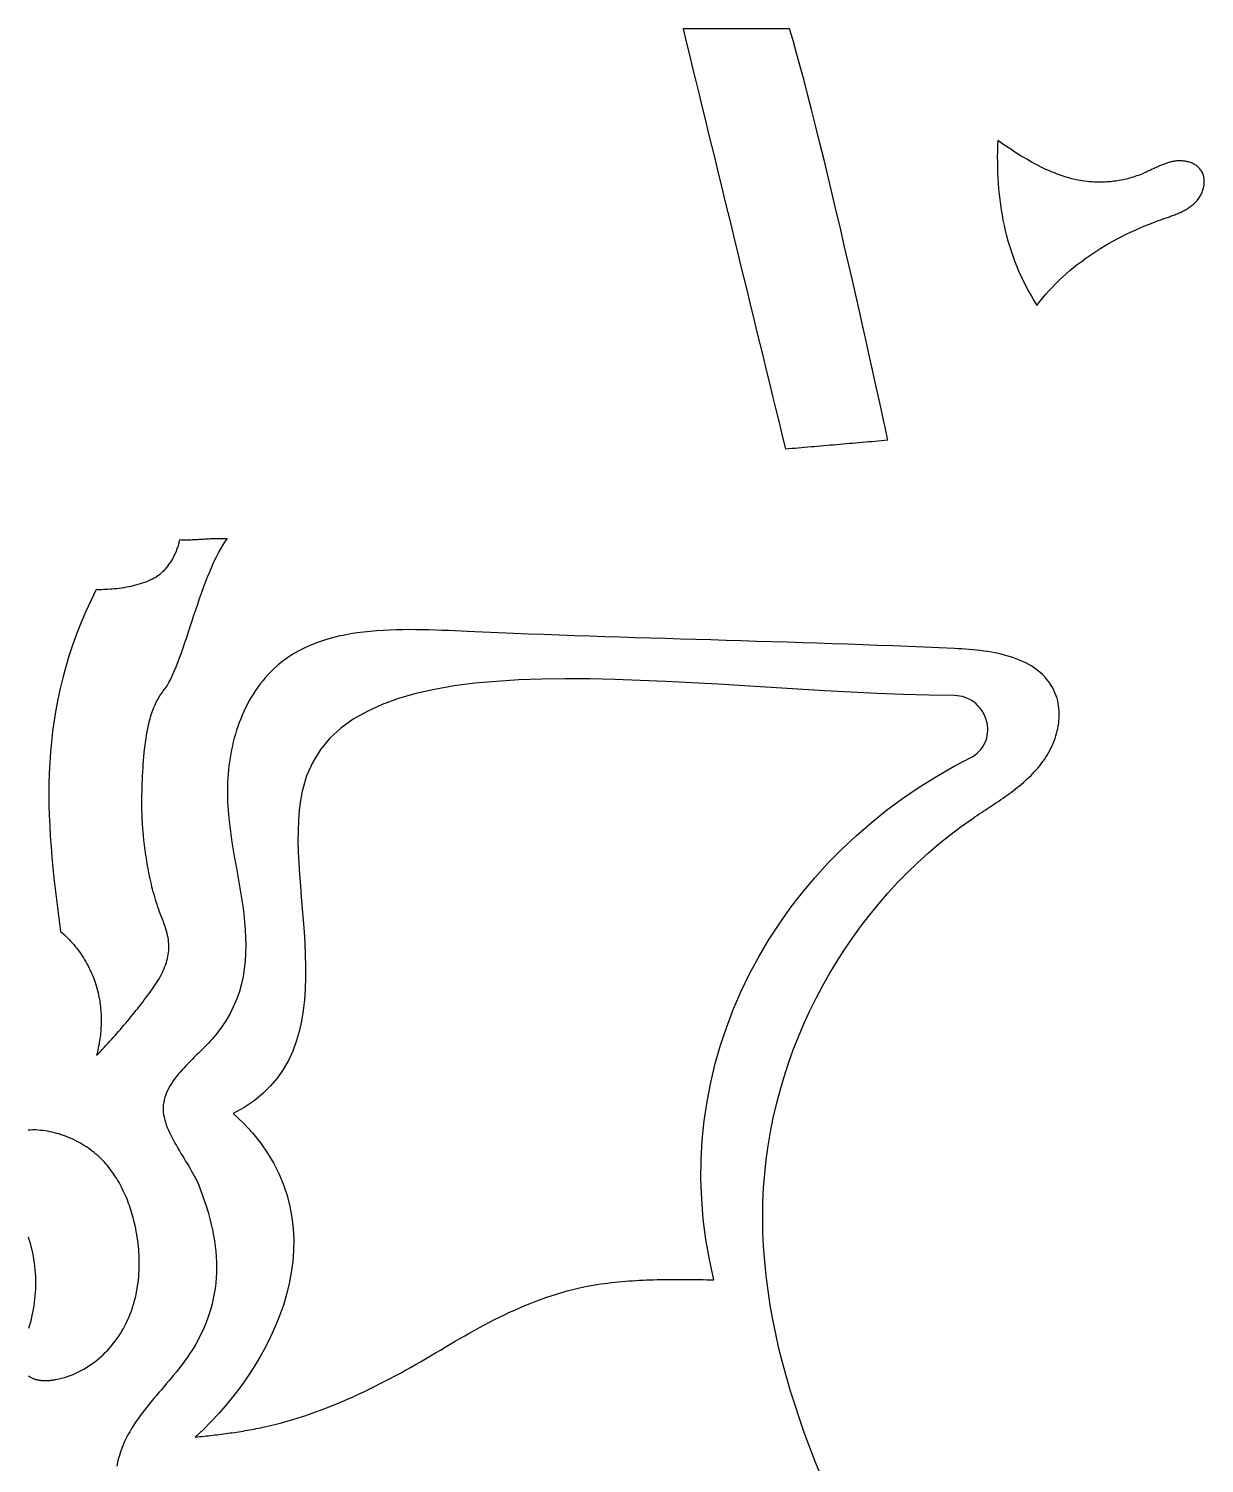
# Model space of a CAD drawing. Header units: metres. Extents: x 24 to 150, y -147 to -65.
# Drawn here: x 113.13 to 149.71, y -110.59 to -65.97 of the extents above; entities that cross this region are included whole.
import ezdxf

# ---------------------------------------------------------------- set-up
doc = ezdxf.new("R2010")
doc.units = ezdxf.units.M

msp = doc.modelspace()

# ---------------------------------------------------------------- linework, layer by layer
for points in [[(136.805162, -65.966086), (136.70153, -65.966086), (136.597898, -65.966086), (136.494266, -65.966086), (136.390634, -65.966086), (136.287002, -65.966086), (136.18337, -65.966086), (136.079738, -65.966086), (135.976106, -65.966086), (135.872474, -65.966086), (135.768842, -65.966086), (135.66521, -65.966086), (135.561578, -65.966086), (135.457946, -65.966086), (135.354314, -65.966086), (135.250682, -65.966086), (135.14705, -65.966086), (135.043418, -65.966086), (134.939786, -65.966086), (134.836154, -65.966086), (134.732522, -65.966086), (134.62889, -65.966086), (134.525258, -65.966086), (134.421626, -65.966086), (134.317994, -65.966086), (134.214362, -65.966086), (134.11073, -65.966086), (134.007098, -65.966086), (133.903466, -65.966086), (133.799834, -65.966086), (133.696202, -65.966086), (133.59257, -65.966086), (133.488938, -65.966086), (133.588506, -66.374518), (133.688074, -66.78295), (133.787642, -67.191382), (133.88721, -67.599814), (133.986778, -68.008246), (134.086346, -68.416678), (134.185914, -68.82511), (134.285482, -69.233542), (134.38505, -69.641974), (134.484618, -70.050406), (134.584186, -70.458838), (134.683754, -70.86727), (134.783322, -71.275702), (134.88289, -71.684134), (134.982458, -72.092566), (135.082026, -72.500998), (135.181594, -72.90943), (135.281162, -73.317862), (135.38073, -73.726294), (135.480298, -74.134726), (135.579866, -74.543158), (135.679434, -74.95159), (135.779002, -75.360022), (135.87857, -75.768454), (135.978138, -76.176886), (136.077706, -76.585318), (136.177274, -76.99375), (136.276842, -77.402182), (136.37641, -77.810614), (136.475978, -78.219046), (136.575546, -78.627478), (136.675114, -79.03591), (136.774682, -79.027274), (136.87425, -79.018638), (136.973818, -79.010002), (137.073386, -79.001366), (137.172954, -78.99273), (137.272522, -78.984094), (137.37209, -78.975458), (137.471658, -78.966822), (137.571226, -78.958186), (137.670794, -78.94955), (137.770362, -78.940914), (137.86993, -78.932278), (137.969498, -78.923642), (138.069066, -78.915006), (138.168634, -78.90637), (138.268202, -78.897734), (138.36777, -78.889098), (138.467338, -78.880462), (138.566906, -78.871826), (138.666474, -78.86319), (138.766042, -78.854554), (138.86561, -78.845918), (138.965178, -78.837282), (139.064746, -78.828646), (139.164314, -78.82001), (139.263882, -78.811374), (139.36345, -78.802738), (139.463018, -78.794102), (139.562586, -78.785466), (139.662154, -78.77683), (139.761722, -78.768194), (139.86129, -78.759558), (139.855702, -78.733396), (139.839192, -78.656434), (139.812268, -78.53172), (139.775438, -78.36154), (139.72921, -78.148688), (139.674092, -77.895704), (139.610592, -77.605382), (139.539218, -77.280516), (139.460478, -76.923646), (139.375134, -76.537312), (139.28344, -76.124308), (139.185904, -75.687174), (139.083034, -75.22845), (138.975338, -74.75093), (138.863578, -74.257408), (138.748008, -73.750424), (138.629136, -73.232518), (138.50747, -72.706484), (138.383772, -72.175116), (138.258296, -71.6407), (138.13155, -71.106284), (138.004296, -70.574154), (137.876788, -70.047104), (137.749534, -69.527928), (137.623296, -69.019166), (137.498328, -68.523612), (137.375392, -68.043806), (137.254742, -67.582288), (137.136886, -67.141852), (137.022586, -66.725038), (136.912096, -66.33464), (136.806178, -65.973198)], [(149.606762, -70.377812), (149.588982, -70.35292), (149.570186, -70.329044), (149.550374, -70.306438), (149.529546, -70.284848), (149.507702, -70.264528), (149.484842, -70.245224), (149.46122, -70.226936), (149.436582, -70.209918), (149.411182, -70.193916), (149.385274, -70.17893), (149.358604, -70.16496), (149.331172, -70.152006), (149.303232, -70.140322), (149.274784, -70.129654), (149.245828, -70.120002), (149.216364, -70.111366), (149.186392, -70.103492), (149.156166, -70.096634), (149.125686, -70.090792), (149.094952, -70.085966), (149.063964, -70.082156), (149.032722, -70.079108), (149.00148, -70.077076), (148.969984, -70.075806), (148.938488, -70.075552), (148.906992, -70.076314), (148.87575, -70.077838), (148.844508, -70.080124), (148.81352, -70.083426), (148.782532, -70.08749), (148.751798, -70.092316), (148.721572, -70.098158), (148.6916, -70.104508), (148.661628, -70.11162), (148.63191, -70.11924), (148.602446, -70.127368), (148.572982, -70.136004), (148.543772, -70.145148), (148.514816, -70.1548), (148.48586, -70.16496), (148.457158, -70.175374), (148.428456, -70.186296), (148.400008, -70.197472), (148.37156, -70.209156), (148.343112, -70.221094), (148.314918, -70.233286), (148.286724, -70.245732), (148.25853, -70.258432), (148.230336, -70.271132), (148.202396, -70.284086), (148.174456, -70.29704), (148.146516, -70.310248), (148.118576, -70.323456), (148.090636, -70.336664), (148.062696, -70.349872), (148.034756, -70.36308), (148.006816, -70.376288), (147.978876, -70.389496), (147.950936, -70.402704), (147.922996, -70.415658), (147.894802, -70.428612), (147.866608, -70.441312), (147.838414, -70.453758), (147.81022, -70.46595), (147.758658, -70.48754), (147.706842, -70.508114), (147.654518, -70.527926), (147.60194, -70.546722), (147.549108, -70.564756), (147.496022, -70.582028), (147.442682, -70.598284), (147.389088, -70.613778), (147.33524, -70.628256), (147.281138, -70.641972), (147.226782, -70.654926), (147.172172, -70.666864), (147.117308, -70.67804), (147.062444, -70.6882), (147.007326, -70.697598), (146.952208, -70.70598), (146.896836, -70.7136), (146.841464, -70.720204), (146.785838, -70.726046), (146.730212, -70.730872), (146.674586, -70.734936), (146.618706, -70.737984), (146.562826, -70.74027), (146.506946, -70.74154), (146.451066, -70.741794), (146.395186, -70.741286), (146.339306, -70.739762), (146.283426, -70.737476), (146.227546, -70.734174), (146.17192, -70.73011), (146.116294, -70.72503), (146.060668, -70.718934), (145.96491, -70.706488), (145.869914, -70.691502), (145.77568, -70.673976), (145.681954, -70.654164), (145.58899, -70.632066), (145.496788, -70.607682), (145.405094, -70.581012), (145.314162, -70.55231), (145.223738, -70.521576), (145.133822, -70.489064), (145.044414, -70.454774), (144.955768, -70.418706), (144.86763, -70.38086), (144.78, -70.34149), (144.692878, -70.300596), (144.606264, -70.258178), (144.520158, -70.21449), (144.43456, -70.169532), (144.34947, -70.123304), (144.264888, -70.075806), (144.18056, -70.027292), (144.09674, -69.977762), (144.013428, -69.92747), (143.93037, -69.876162), (143.84782, -69.824092), (143.765524, -69.771514), (143.683736, -69.718174), (143.602202, -69.664326), (143.520922, -69.60997), (143.44015, -69.55536), (143.359632, -69.500496), (143.279368, -69.445378), (143.273272, -69.61505), (143.269208, -69.784214), (143.26743, -69.952616), (143.267938, -70.12051), (143.270732, -70.287642), (143.275812, -70.454266), (143.283432, -70.620128), (143.293592, -70.785482), (143.306546, -70.950074), (143.32204, -71.114158), (143.340328, -71.277734), (143.36141, -71.440548), (143.38554, -71.602854), (143.412718, -71.764398), (143.442944, -71.925434), (143.476218, -72.085962), (143.512794, -72.245728), (143.552672, -72.404986), (143.595852, -72.563482), (143.642588, -72.72147), (143.69288, -72.87895), (143.746728, -73.035668), (143.804132, -73.191878), (143.865346, -73.34758), (143.93037, -73.502774), (143.999458, -73.657206), (144.072356, -73.81113), (144.149318, -73.964546), (144.230344, -74.117454), (144.315688, -74.2696), (144.40535, -74.421238), (144.49933, -74.572368), (144.590516, -74.45375), (144.684242, -74.337672), (144.780762, -74.22388), (144.879822, -74.112374), (144.981168, -74.003408), (145.085054, -73.896728), (145.191226, -73.792334), (145.29943, -73.690226), (145.40992, -73.590404), (145.522442, -73.492868), (145.636996, -73.397618), (145.753582, -73.304654), (145.871946, -73.213976), (145.992342, -73.12533), (146.114262, -73.03897), (146.23796, -72.954896), (146.363182, -72.872854), (146.489928, -72.793098), (146.618198, -72.715374), (146.747992, -72.639936), (146.879056, -72.56653), (147.01139, -72.49541), (147.14474, -72.426322), (147.27936, -72.359266), (147.414996, -72.294242), (147.551648, -72.231504), (147.689062, -72.170798), (147.827238, -72.112124), (147.966176, -72.055482), (148.105876, -72.000872), (148.246084, -71.94804), (148.387054, -71.89724), (148.420582, -71.885556), (148.45411, -71.873872), (148.487638, -71.862188), (148.521166, -71.850504), (148.554948, -71.83882), (148.58873, -71.826882), (148.622512, -71.814944), (148.65604, -71.802752), (148.689568, -71.79056), (148.723096, -71.778114), (148.75637, -71.765414), (148.789644, -71.75246), (148.822664, -71.739252), (148.855684, -71.72579), (148.88845, -71.712074), (148.920962, -71.69785), (148.95322, -71.683372), (148.985224, -71.668386), (149.016974, -71.652892), (149.04847, -71.63689), (149.079712, -71.620634), (149.110446, -71.603616), (149.140926, -71.58609), (149.170898, -71.568056), (149.200616, -71.549514), (149.229826, -71.53021), (149.258528, -71.510398), (149.286976, -71.489824), (149.314916, -71.468488), (149.342348, -71.44639), (149.369272, -71.42353), (149.395434, -71.399908), (149.421088, -71.37527), (149.44598, -71.349616), (149.469856, -71.322946), (149.49297, -71.29526), (149.515068, -71.266812), (149.53615, -71.237602), (149.556216, -71.20763), (149.575266, -71.176896), (149.593046, -71.1454), (149.60981, -71.113396), (149.625304, -71.080884), (149.639528, -71.047864), (149.652482, -71.014336), (149.664166, -70.980554), (149.67458, -70.946518), (149.68347, -70.912228), (149.69109, -70.877684), (149.697186, -70.84314), (149.701758, -70.808596), (149.704806, -70.774052), (149.70633, -70.739508), (149.706076, -70.705218), (149.704298, -70.670928), (149.700742, -70.636892), (149.695408, -70.603364), (149.688296, -70.57009), (149.679406, -70.537324), (149.668484, -70.505066), (149.655784, -70.473316), (149.641052, -70.442074), (149.624288, -70.411594), (149.605492, -70.381876)], [(117.824758, -81.87055), (117.816884, -81.905856), (117.808502, -81.940908), (117.799612, -81.975706), (117.78996, -82.010504), (117.7798, -82.045048), (117.769132, -82.079338), (117.757956, -82.113628), (117.746018, -82.147664), (117.733572, -82.181446), (117.720618, -82.214974), (117.707156, -82.248248), (117.692932, -82.281268), (117.6782, -82.314034), (117.66296, -82.346546), (117.646958, -82.378804), (117.630448, -82.410808), (117.61343, -82.442558), (117.59565, -82.474054), (117.577362, -82.505042), (117.558566, -82.535776), (117.539262, -82.566256), (117.519196, -82.596228), (117.498622, -82.625946), (117.47754, -82.655156), (117.455696, -82.684112), (117.433344, -82.71256), (117.410484, -82.740754), (117.386862, -82.76844), (117.362732, -82.795872), (117.338094, -82.822796), (117.312694, -82.849212), (117.286786, -82.875374), (117.244114, -82.914744), (117.19814, -82.952336), (117.149118, -82.98815), (117.097048, -83.02244), (117.042184, -83.054952), (116.98478, -83.08594), (116.924836, -83.115404), (116.86286, -83.143344), (116.798852, -83.16976), (116.733066, -83.194652), (116.665502, -83.21802), (116.596668, -83.239864), (116.526564, -83.260438), (116.455444, -83.279488), (116.383562, -83.297268), (116.311172, -83.313778), (116.238274, -83.328764), (116.165376, -83.34248), (116.092478, -83.354926), (116.019834, -83.366356), (115.947444, -83.376516), (115.875562, -83.385406), (115.804696, -83.39328), (115.734846, -83.399884), (115.666012, -83.405472), (115.598702, -83.410044), (115.532916, -83.413346), (115.468908, -83.415632), (115.406932, -83.416902), (115.347242, -83.41741), (115.289838, -83.416902), (115.235228, -83.415378), (115.063778, -83.76539), (114.904774, -84.113116), (114.757962, -84.458556), (114.623088, -84.801964), (114.499644, -85.14334), (114.387122, -85.482938), (114.285268, -85.820758), (114.193828, -86.1568), (114.112294, -86.491318), (114.040412, -86.824566), (113.977674, -87.156544), (113.923572, -87.487252), (113.878106, -87.816944), (113.840768, -88.145874), (113.81105, -88.474042), (113.788698, -88.801448), (113.773204, -89.128346), (113.764314, -89.454736), (113.761774, -89.780872), (113.765076, -90.106754), (113.773712, -90.432636), (113.787428, -90.758518), (113.80597, -91.084654), (113.82883, -91.411044), (113.855754, -91.737942), (113.886234, -92.065348), (113.920016, -92.393516), (113.956592, -92.722446), (113.995708, -93.052392), (114.036856, -93.383354), (114.079782, -93.715332), (114.124232, -94.04858), (114.179096, -94.09557), (114.232944, -94.14383), (114.285776, -94.193106), (114.337592, -94.243652), (114.388392, -94.295214), (114.438176, -94.347792), (114.486944, -94.40164), (114.534696, -94.456504), (114.581178, -94.512384), (114.626644, -94.56928), (114.67084, -94.627192), (114.71402, -94.685866), (114.75593, -94.745556), (114.796824, -94.806262), (114.836448, -94.86773), (114.874802, -94.92996), (114.911886, -94.993206), (114.9477, -95.057214), (114.982244, -95.121984), (115.015518, -95.187516), (115.047522, -95.25381), (115.078256, -95.320866), (115.10772, -95.388684), (115.13566, -95.457264), (115.16233, -95.526352), (115.187476, -95.596202), (115.211352, -95.66656), (115.233704, -95.73768), (115.254532, -95.809308), (115.27409, -95.881444), (115.292124, -95.954342), (115.308634, -96.027748), (115.320826, -96.087438), (115.332002, -96.147128), (115.342162, -96.206818), (115.351306, -96.266254), (115.359434, -96.32569), (115.366546, -96.385126), (115.372642, -96.444562), (115.377722, -96.503998), (115.38204, -96.563434), (115.385342, -96.622616), (115.387628, -96.681798), (115.389152, -96.74098), (115.38966, -96.800162), (115.389406, -96.85909), (115.388136, -96.918018), (115.386104, -96.976946), (115.383056, -97.03562), (115.379246, -97.094294), (115.374674, -97.152968), (115.36934, -97.211388), (115.363244, -97.269808), (115.356386, -97.328228), (115.348766, -97.386394), (115.340384, -97.44456), (115.33124, -97.502726), (115.321334, -97.560638), (115.310666, -97.61855), (115.299236, -97.676208), (115.287298, -97.733866), (115.274598, -97.79127), (115.261136, -97.848674), (115.247166, -97.905824), (115.305586, -97.844864), (115.363752, -97.78365), (115.421664, -97.722182), (115.479322, -97.66046), (115.536726, -97.598484), (115.593876, -97.536254), (115.650772, -97.47377), (115.707414, -97.411032), (115.763802, -97.348294), (115.819936, -97.285302), (115.875816, -97.222056), (115.931442, -97.158556), (115.986814, -97.094802), (116.041932, -97.030794), (116.096796, -96.966532), (116.151152, -96.902016), (116.205254, -96.837246), (116.259102, -96.772222), (116.312696, -96.706944), (116.366036, -96.641412), (116.419122, -96.575626), (116.471954, -96.509586), (116.524278, -96.443292), (116.576348, -96.376744), (116.628164, -96.310196), (116.679726, -96.243394), (116.731034, -96.176338), (116.781834, -96.109028), (116.83238, -96.041464), (116.882672, -95.973646), (116.93271, -95.905574), (116.98224, -95.837248), (117.028214, -95.772478), (117.072156, -95.708216), (117.114066, -95.644462), (117.153944, -95.580962), (117.19179, -95.517716), (117.227604, -95.454724), (117.261386, -95.391986), (117.292882, -95.329502), (117.322092, -95.267018), (117.34927, -95.204534), (117.374162, -95.14205), (117.396768, -95.079566), (117.417088, -95.017082), (117.435122, -94.954344), (117.450616, -94.891352), (117.463824, -94.828106), (117.474492, -94.764606), (117.482874, -94.700852), (117.488716, -94.636844), (117.492018, -94.572328), (117.49278, -94.507304), (117.491002, -94.441772), (117.48643, -94.375732), (117.479318, -94.30893), (117.469412, -94.241366), (117.456966, -94.173294), (117.441726, -94.10446), (117.423692, -94.03461), (117.402864, -93.963998), (117.379242, -93.89237), (117.352826, -93.819726), (117.323362, -93.746066), (117.292628, -93.670882), (117.262656, -93.59519), (117.2337, -93.51899), (117.205506, -93.442282), (117.178328, -93.36532), (117.151912, -93.28785), (117.126258, -93.210126), (117.10162, -93.131894), (117.077744, -93.053408), (117.05463, -92.974668), (117.032278, -92.89542), (117.010688, -92.815918), (116.98986, -92.736162), (116.969794, -92.656152), (116.95049, -92.576142), (116.931948, -92.495878), (116.913914, -92.41536), (116.896642, -92.334588), (116.880132, -92.253816), (116.86413, -92.173044), (116.84889, -92.092018), (116.834158, -92.010992), (116.820188, -91.929966), (116.806726, -91.84894), (116.793772, -91.767914), (116.78158, -91.686888), (116.769896, -91.605862), (116.75872, -91.524836), (116.748052, -91.44381), (116.737892, -91.363038), (116.72824, -91.282266), (116.719096, -91.201748), (116.71427, -91.156282), (116.709444, -91.11107), (116.704872, -91.065858), (116.700554, -91.0209), (116.69649, -90.976196), (116.69268, -90.931746), (116.68887, -90.887296), (116.685314, -90.8431), (116.682012, -90.799158), (116.678964, -90.755216), (116.675916, -90.711528), (116.673122, -90.66784), (116.670582, -90.624406), (116.668296, -90.581226), (116.66601, -90.538046), (116.663978, -90.49512), (116.6622, -90.452194), (116.660676, -90.409522), (116.659152, -90.36685), (116.657882, -90.324432), (116.656866, -90.282014), (116.65585, -90.23985), (116.655088, -90.197686), (116.65458, -90.155776), (116.654326, -90.113866), (116.654072, -90.071956), (116.654072, -90.0303), (116.654326, -89.988644), (116.65458, -89.947242), (116.655088, -89.90584), (116.65585, -89.864438), (116.656612, -89.82329), (116.65966, -89.698576), (116.663216, -89.57437), (116.66728, -89.450672), (116.671852, -89.327482), (116.677186, -89.205054), (116.683282, -89.083642), (116.69014, -88.963246), (116.698014, -88.843866), (116.706904, -88.725502), (116.71681, -88.608662), (116.727732, -88.493092), (116.739924, -88.379046), (116.753132, -88.266524), (116.76761, -88.15578), (116.783612, -88.046814), (116.800884, -87.939626), (116.81968, -87.83447), (116.84, -87.7316), (116.861844, -87.630762), (116.885466, -87.53221), (116.910866, -87.436198), (116.938044, -87.342726), (116.967, -87.251794), (116.997988, -87.163656), (117.031008, -87.078312), (117.06606, -86.995762), (117.103144, -86.91626), (117.14226, -86.84006), (117.183662, -86.766908), (117.22735, -86.697312), (117.273578, -86.631018), (117.322092, -86.56828), (117.380258, -86.49081), (117.437916, -86.402672), (117.494812, -86.30412), (117.5512, -86.19617), (117.607334, -86.07933), (117.66296, -85.954108), (117.718332, -85.821266), (117.773704, -85.681312), (117.828822, -85.535008), (117.88394, -85.383116), (117.939058, -85.226144), (117.99443, -85.064854), (118.050056, -84.899754), (118.105936, -84.731606), (118.16207, -84.560918), (118.218712, -84.388452), (118.276116, -84.214716), (118.334028, -84.040472), (118.392702, -83.866482), (118.452138, -83.693254), (118.51259, -83.521296), (118.573804, -83.35137), (118.636034, -83.184238), (118.699534, -83.020408), (118.764304, -82.860642), (118.830344, -82.705448), (118.897654, -82.555588), (118.966488, -82.41157), (119.036846, -82.274156), (119.108982, -82.143854), (119.182642, -82.021426), (119.25808, -81.907634), (119.262652, -81.90103), (119.26697, -81.894934), (119.27078, -81.889346), (119.274336, -81.884266), (119.277638, -81.879694), (119.280432, -81.87563), (119.282972, -81.87182), (119.285258, -81.868518), (119.28729, -81.86547), (119.289068, -81.86293), (119.290592, -81.860644), (119.292116, -81.858612), (119.293386, -81.856834), (119.294402, -81.85531), (119.295418, -81.853786), (119.29618, -81.852516), (119.296942, -81.8515), (119.297704, -81.850484), (119.298212, -81.849722), (119.29872, -81.84896), (119.299228, -81.848198), (119.299736, -81.847436), (119.300244, -81.846674), (119.300752, -81.845912), (119.301514, -81.844896), (119.302276, -81.84388), (119.303038, -81.842864), (119.304054, -81.841594), (119.30507, -81.84007), (119.30634, -81.838292), (119.30761, -81.83626), (119.309134, -81.833974), (119.254524, -81.832196), (119.201438, -81.830926), (119.149876, -81.830164), (119.099584, -81.82991), (119.050562, -81.830164), (119.00281, -81.830926), (118.956074, -81.831942), (118.910354, -81.833212), (118.865396, -81.83499), (118.8212, -81.837022), (118.777766, -81.839308), (118.73484, -81.841594), (118.692168, -81.844134), (118.650004, -81.846674), (118.60784, -81.849468), (118.56593, -81.852262), (118.52402, -81.855056), (118.481856, -81.85785), (118.439692, -81.86039), (118.39702, -81.86293), (118.354094, -81.865216), (118.31066, -81.867502), (118.266464, -81.869534), (118.221506, -81.871312), (118.175786, -81.872582), (118.12905, -81.873598), (118.081298, -81.87436), (118.032276, -81.874614), (117.981984, -81.87436), (117.930422, -81.873598), (117.877336, -81.872328), (117.822726, -81.87055)], [(137.77595, -110.965742), (137.60196, -110.533688), (137.43432, -110.099856), (137.273284, -109.6645), (137.119614, -109.227366), (136.973564, -108.788454), (136.835642, -108.348018), (136.706356, -107.905804), (136.58596, -107.461812), (136.474962, -107.016296), (136.37387, -106.569002), (136.282938, -106.120184), (136.202674, -105.669588), (136.133586, -105.217468), (136.075928, -104.76357), (136.030462, -104.307894), (135.997188, -103.850694), (135.976868, -103.391716), (135.969756, -102.931214), (135.97636, -102.468934), (135.996426, -102.028244), (136.029954, -101.58857), (136.077198, -101.15042), (136.13765, -100.713794), (136.21131, -100.279454), (136.297924, -99.8474), (136.397238, -99.41814), (136.508998, -98.991928), (136.633204, -98.569018), (136.769602, -98.149918), (136.918192, -97.734882), (137.07872, -97.324164), (137.250932, -96.918018), (137.434574, -96.516952), (137.629646, -96.12122), (137.835894, -95.731076), (138.053064, -95.347028), (138.280902, -94.96933), (138.519408, -94.598236), (138.768328, -94.234254), (139.027662, -93.877384), (139.296902, -93.528388), (139.576048, -93.187266), (139.8651, -92.854526), (140.16355, -92.530422), (140.471398, -92.215208), (140.78839, -91.909138), (141.114526, -91.61272), (141.449298, -91.326208), (141.792706, -91.05011), (142.14475, -90.784426), (142.504922, -90.529664), (142.57147, -90.484452), (142.638272, -90.439494), (142.705328, -90.394536), (142.772638, -90.349832), (142.839948, -90.305128), (142.907512, -90.260678), (142.975076, -90.216228), (143.04264, -90.171524), (143.10995, -90.12682), (143.17726, -90.081862), (143.244316, -90.036904), (143.311372, -89.991692), (143.378174, -89.945972), (143.444468, -89.899998), (143.510508, -89.853516), (143.57604, -89.80678), (143.641318, -89.759536), (143.706088, -89.711784), (143.77035, -89.66327), (143.83385, -89.614248), (143.896842, -89.564464), (143.959072, -89.513918), (144.02054, -89.46261), (144.081246, -89.41054), (144.14119, -89.357454), (144.200118, -89.303352), (144.258284, -89.248488), (144.315434, -89.192354), (144.371568, -89.135204), (144.426686, -89.077038), (144.480534, -89.017602), (144.533366, -88.956896), (144.584928, -88.894666), (144.634966, -88.830912), (144.683226, -88.765634), (144.729962, -88.698832), (144.77492, -88.630506), (144.8181, -88.56091), (144.859248, -88.490044), (144.898364, -88.418162), (144.935448, -88.345264), (144.9705, -88.27135), (145.003266, -88.19642), (145.033746, -88.120728), (145.06194, -88.044274), (145.087594, -87.967312), (145.110708, -87.889842), (145.131282, -87.811864), (145.149062, -87.733632), (145.164048, -87.654892), (145.17624, -87.576152), (145.185384, -87.497158), (145.191734, -87.418164), (145.195036, -87.33917), (145.195036, -87.26043), (145.191734, -87.181944), (145.18513, -87.103712), (145.175224, -87.025988), (145.161762, -86.948772), (145.144744, -86.872064), (145.12417, -86.796118), (145.099786, -86.720934), (145.071592, -86.646512), (145.039588, -86.573106), (144.990058, -86.474808), (144.935194, -86.38159), (144.875504, -86.293198), (144.810988, -86.209632), (144.742154, -86.130638), (144.669002, -86.056216), (144.591532, -85.986112), (144.510252, -85.920072), (144.425416, -85.858096), (144.337024, -85.800184), (144.24533, -85.745828), (144.150588, -85.695282), (144.053052, -85.648292), (143.952976, -85.604604), (143.85036, -85.564218), (143.745458, -85.52688), (143.638778, -85.49259), (143.530066, -85.461094), (143.41983, -85.432392), (143.308324, -85.40623), (143.195548, -85.382608), (143.081756, -85.361272), (142.967456, -85.342222), (142.852394, -85.325204), (142.737078, -85.309964), (142.621762, -85.296502), (142.506446, -85.284818), (142.391384, -85.274658), (142.27683, -85.265768), (142.163038, -85.258148), (142.050262, -85.251798), (141.938502, -85.246464), (141.459966, -85.225636), (140.982446, -85.20557), (140.505688, -85.186266), (140.029692, -85.167724), (139.554458, -85.149944), (139.079986, -85.132672), (138.606022, -85.115908), (138.132566, -85.099652), (137.659618, -85.083904), (137.187178, -85.068664), (136.714992, -85.053678), (136.243314, -85.038946), (135.77189, -85.024468), (135.300466, -85.010244), (134.829296, -84.99602), (134.358126, -84.981796), (133.886956, -84.967572), (133.415786, -84.953348), (132.944362, -84.939124), (132.472938, -84.924646), (132.00126, -84.909914), (131.529328, -84.894928), (131.056888, -84.879688), (130.58394, -84.86394), (130.110484, -84.847684), (129.63652, -84.83092), (129.162048, -84.813648), (128.686814, -84.795868), (128.210818, -84.777326), (127.73406, -84.758022), (127.25654, -84.737956), (126.778004, -84.717128), (126.583694, -84.708238), (126.387352, -84.699348), (126.188978, -84.690712), (125.98908, -84.682584), (125.787658, -84.675218), (125.58522, -84.669122), (125.381766, -84.664296), (125.177804, -84.661248), (124.973334, -84.660232), (124.768864, -84.661502), (124.564394, -84.665312), (124.360432, -84.67217), (124.156978, -84.682076), (123.95454, -84.695538), (123.753118, -84.71281), (123.55322, -84.7344), (123.354846, -84.760308), (123.158504, -84.791042), (122.964194, -84.826856), (122.772424, -84.86775), (122.583194, -84.914486), (122.397012, -84.967064), (122.213878, -85.025992), (122.0343, -85.09127), (121.858278, -85.163406), (121.68632, -85.242654), (121.518426, -85.329522), (121.355104, -85.42401), (121.196608, -85.526626), (121.042938, -85.637624), (120.894602, -85.757258), (120.7516, -85.885782), (120.662192, -85.973412), (120.575832, -86.063836), (120.492774, -86.1568), (120.412764, -86.25205), (120.335802, -86.349586), (120.261888, -86.449408), (120.191022, -86.551262), (120.123204, -86.655148), (120.05818, -86.761066), (119.996204, -86.869016), (119.937022, -86.978744), (119.880634, -87.089996), (119.827294, -87.202772), (119.776748, -87.317072), (119.728996, -87.432896), (119.684038, -87.54999), (119.64162, -87.668354), (119.601996, -87.787734), (119.565166, -87.90813), (119.530876, -88.029542), (119.499126, -88.151716), (119.47017, -88.274652), (119.443754, -88.39835), (119.419878, -88.522556), (119.398542, -88.64727), (119.379492, -88.772492), (119.362982, -88.897968), (119.349012, -89.023698), (119.337328, -89.149428), (119.32793, -89.275158), (119.321072, -89.400888), (119.3165, -89.526364), (119.314468, -89.774522), (119.321326, -90.023188), (119.336312, -90.272362), (119.35841, -90.52179), (119.386604, -90.771726), (119.419878, -91.021662), (119.457216, -91.271852), (119.497856, -91.522042), (119.540782, -91.771978), (119.584978, -92.02166), (119.629682, -92.271088), (119.673624, -92.520262), (119.716042, -92.768928), (119.75592, -93.017086), (119.792242, -93.264482), (119.824246, -93.511116), (119.850662, -93.756734), (119.870728, -94.00159), (119.883428, -94.24543), (119.888, -94.488), (119.883174, -94.7293), (119.868188, -94.96933), (119.842026, -95.207836), (119.803672, -95.444818), (119.752364, -95.680276), (119.687086, -95.913956), (119.606568, -96.145858), (119.510302, -96.375982), (119.397018, -96.604074), (119.2657, -96.830134), (119.115586, -97.053908), (118.94566, -97.275396), (118.893844, -97.337118), (118.839742, -97.39884), (118.783354, -97.460562), (118.725188, -97.522538), (118.665244, -97.584768), (118.603776, -97.646998), (118.541292, -97.709482), (118.477792, -97.77222), (118.41353, -97.835466), (118.349014, -97.898966), (118.284244, -97.96272), (118.219474, -98.026982), (118.154958, -98.091498), (118.091204, -98.156522), (118.028212, -98.222054), (117.966236, -98.288094), (117.90553, -98.354642), (117.846348, -98.421698), (117.788944, -98.489516), (117.733826, -98.557842), (117.680994, -98.62693), (117.630702, -98.69678), (117.583204, -98.767392), (117.538754, -98.838766), (117.497606, -98.910902), (117.460014, -98.9838), (117.426232, -99.057714), (117.396514, -99.13239), (117.37086, -99.208082), (117.349778, -99.28479), (117.333522, -99.362514), (117.322346, -99.441254), (117.317012, -99.516692), (117.317012, -99.592892), (117.322346, -99.669854), (117.332506, -99.747578), (117.347238, -99.82581), (117.366034, -99.904804), (117.388894, -99.984306), (117.415564, -100.064062), (117.445536, -100.144326), (117.47881, -100.224844), (117.514878, -100.305616), (117.553486, -100.386642), (117.59438, -100.467668), (117.637306, -100.548694), (117.681756, -100.62972), (117.72773, -100.710746), (117.77472, -100.791518), (117.822726, -100.872036), (117.87124, -100.9523), (117.920008, -101.03231), (117.968776, -101.111812), (118.01729, -101.190806), (118.065042, -101.269292), (118.112032, -101.34727), (118.157752, -101.424486), (118.202202, -101.50094), (118.244874, -101.576632), (118.285514, -101.651308), (118.323868, -101.725222), (118.359682, -101.79812), (118.392448, -101.870002), (118.422166, -101.940614), (118.491508, -102.118668), (118.556532, -102.295452), (118.617238, -102.47122), (118.673372, -102.645972), (118.724934, -102.819454), (118.771924, -102.99192), (118.814342, -103.16337), (118.851934, -103.333804), (118.8847, -103.503222), (118.91264, -103.671878), (118.935754, -103.839518), (118.953788, -104.006142), (118.966742, -104.172004), (118.974362, -104.337104), (118.976648, -104.501188), (118.9736, -104.66451), (118.965218, -104.82707), (118.951248, -104.988868), (118.931944, -105.149904), (118.906798, -105.310432), (118.876064, -105.470198), (118.839488, -105.629456), (118.79707, -105.787952), (118.748556, -105.94594), (118.6942, -106.10342), (118.633748, -106.260138), (118.566946, -106.416348), (118.494048, -106.572304), (118.4148, -106.727752), (118.329202, -106.882692), (118.237, -107.037124), (118.138448, -107.191302), (118.072662, -107.28833), (118.004844, -107.384342), (117.935502, -107.479084), (117.864382, -107.573064), (117.791992, -107.666028), (117.718332, -107.75823), (117.643656, -107.849924), (117.568218, -107.94111), (117.492018, -108.031788), (117.41531, -108.122212), (117.338348, -108.212382), (117.261386, -108.302298), (117.184424, -108.392214), (117.10797, -108.482384), (117.03177, -108.572808), (116.956332, -108.663486), (116.881656, -108.754418), (116.807996, -108.845858), (116.735606, -108.93806), (116.664486, -109.031024), (116.595144, -109.12475), (116.52758, -109.219492), (116.461794, -109.31525), (116.398294, -109.412024), (116.33708, -109.510068), (116.278406, -109.609636), (116.222272, -109.710474), (116.169186, -109.81309), (116.119148, -109.91723), (116.072412, -110.023148), (116.028978, -110.131098), (115.9891, -110.240826), (115.953794, -110.350808), (115.922552, -110.461298), (115.89512, -110.57255), (115.871498, -110.68431)], [(141.92504, -86.71052), (141.137894, -86.698836), (140.338302, -86.67623), (139.528804, -86.64448), (138.711432, -86.605364), (137.888218, -86.560406), (137.061702, -86.511638), (136.233916, -86.460838), (135.407146, -86.40953), (134.583678, -86.359746), (133.765544, -86.313264), (132.955284, -86.271608), (132.154676, -86.23681), (131.36626, -86.210394), (130.592322, -86.194392), (129.834894, -86.190328), (129.096262, -86.19998), (128.378458, -86.22538), (127.684022, -86.268052), (127.014986, -86.329774), (126.373636, -86.412578), (125.762004, -86.517988), (125.18263, -86.647782), (124.637546, -86.803738), (124.129038, -86.987888), (123.659138, -87.201756), (123.230386, -87.44712), (122.844814, -87.725758), (122.504454, -88.039448), (122.211846, -88.389968), (121.969022, -88.779096), (121.778268, -89.20861), (121.64187, -89.680288), (121.58726, -89.973658), (121.548652, -90.277696), (121.524268, -90.591386), (121.512584, -90.913966), (121.511822, -91.24442), (121.520458, -91.581732), (121.53646, -91.92514), (121.558558, -92.273628), (121.58472, -92.62618), (121.613676, -92.98178), (121.643394, -93.339666), (121.67235, -93.698822), (121.698766, -94.058486), (121.721118, -94.417388), (121.737628, -94.774766), (121.746518, -95.129858), (121.746264, -95.481394), (121.735342, -95.828612), (121.71172, -96.170496), (121.673874, -96.506284), (121.62028, -96.83496), (121.548906, -97.155508), (121.458228, -97.466912), (121.346722, -97.76841), (121.21261, -98.058986), (121.054114, -98.337624), (120.86971, -98.603562), (120.65762, -98.85553), (120.41632, -99.09302), (120.144032, -99.314762), (119.838978, -99.519994), (119.499634, -99.7077), (119.812308, -100.007166), (120.09374, -100.31349), (120.344692, -100.626164), (120.56618, -100.94468), (120.758966, -101.268276), (120.924066, -101.596444), (121.062242, -101.928676), (121.17451, -102.26421), (121.261632, -102.602538), (121.32437, -102.942898), (121.36374, -103.285036), (121.380504, -103.627936), (121.375424, -103.971344), (121.34977, -104.314498), (121.30405, -104.65689), (121.23928, -104.997758), (121.156222, -105.336848), (121.055892, -105.673144), (120.939052, -106.006392), (120.806718, -106.33583), (120.659652, -106.66095), (120.498616, -106.98099), (120.324626, -107.295442), (120.138444, -107.603798), (119.941086, -107.905296), (119.733314, -108.199428), (119.51589, -108.485686), (119.28983, -108.763308), (119.05615, -109.031786), (118.815358, -109.290358), (118.568724, -109.53877), (118.316756, -109.776006), (118.384574, -109.769148), (118.452392, -109.76229), (118.52021, -109.755178), (118.588028, -109.748066), (118.655846, -109.7407), (118.723664, -109.733334), (118.791482, -109.725714), (118.8593, -109.718094), (118.927118, -109.71022), (118.994682, -109.702092), (119.062246, -109.693964), (119.12981, -109.685582), (119.197374, -109.676946), (119.264938, -109.668056), (119.332502, -109.658912), (119.400066, -109.649514), (119.46763, -109.639862), (119.535194, -109.629956), (119.602758, -109.619796), (119.670322, -109.609382), (119.737886, -109.598714), (119.80545, -109.587792), (119.873014, -109.576362), (119.940578, -109.564678), (120.008142, -109.55274), (120.075706, -109.540548), (120.14327, -109.527848), (120.210834, -109.514894), (120.278398, -109.501432), (120.345962, -109.487716), (120.413272, -109.473492), (120.480582, -109.459014), (120.654826, -109.419136), (120.828816, -109.376464), (121.002552, -109.330998), (121.176034, -109.282738), (121.349262, -109.231938), (121.521982, -109.178598), (121.694448, -109.122718), (121.866406, -109.064298), (122.037856, -109.003592), (122.209052, -108.940854), (122.37974, -108.87583), (122.549666, -108.808774), (122.719084, -108.739686), (122.887994, -108.66882), (123.056142, -108.595922), (123.223782, -108.521246), (123.39066, -108.445046), (123.556776, -108.367322), (123.72213, -108.288074), (123.886722, -108.207302), (124.050552, -108.12526), (124.213366, -108.041948), (124.375418, -107.95762), (124.536454, -107.872022), (124.696728, -107.785408), (124.855986, -107.698032), (125.014228, -107.609894), (125.171454, -107.520994), (125.32741, -107.431332), (125.48235, -107.341162), (125.636274, -107.250484), (125.788928, -107.159298), (125.941074, -107.068112), (126.09322, -106.977434), (126.245366, -106.887518), (126.397766, -106.798364), (126.550166, -106.709972), (126.70282, -106.622596), (126.855728, -106.536236), (127.009144, -106.451146), (127.162814, -106.367326), (127.316992, -106.284776), (127.471678, -106.20375), (127.626872, -106.124248), (127.782574, -106.046524), (127.939038, -105.970324), (128.096264, -105.896156), (128.254252, -105.823766), (128.413002, -105.753408), (128.572514, -105.685336), (128.733042, -105.61955), (128.894586, -105.55605), (129.057146, -105.49509), (129.220722, -105.43667), (129.385314, -105.38079), (129.551176, -105.327704), (129.718308, -105.277412), (129.88671, -105.230168), (130.056636, -105.185972), (130.227832, -105.144824), (130.400552, -105.106978), (130.574796, -105.072434), (130.750564, -105.041192), (130.927856, -105.013506), (131.037584, -104.998266), (131.147312, -104.984042), (131.25704, -104.970834), (131.366768, -104.958642), (131.476496, -104.947466), (131.586224, -104.937306), (131.695952, -104.928162), (131.805934, -104.91978), (131.915916, -104.91216), (132.025898, -104.905302), (132.13588, -104.89946), (132.245862, -104.894126), (132.355844, -104.889554), (132.465826, -104.885744), (132.575808, -104.882442), (132.68579, -104.879648), (132.795772, -104.877362), (132.906008, -104.875584), (133.016244, -104.874314), (133.12648, -104.873552), (133.236716, -104.873044), (133.346952, -104.873044), (133.457188, -104.873298), (133.567424, -104.873806), (133.67766, -104.874568), (133.787896, -104.875584), (133.898132, -104.8766), (134.008368, -104.87787), (134.118604, -104.87914), (134.22884, -104.88041), (134.339076, -104.881934), (134.449312, -104.883204), (134.309612, -104.2543), (134.200138, -103.627174), (134.120382, -103.002334), (134.069836, -102.380542), (134.047992, -101.762306), (134.054342, -101.148134), (134.088632, -100.538788), (134.1501, -99.934776), (134.238238, -99.336606), (134.352538, -98.74504), (134.492492, -98.160586), (134.657846, -97.584006), (134.847838, -97.015808), (135.06196, -96.4565), (135.299958, -95.906844), (135.56107, -95.367348), (135.844788, -94.838774), (136.150858, -94.32163), (136.478518, -93.816424), (136.827514, -93.323918), (137.197084, -92.84462), (137.586974, -92.379038), (137.996422, -91.927934), (138.425174, -91.491816), (138.872722, -91.071446), (139.338304, -90.667332), (139.821666, -90.279982), (140.3223, -89.910158), (140.839444, -89.558368), (141.372844, -89.22512), (141.921992, -88.911176), (142.48638, -88.617044), (142.48892, -88.615774), (142.49146, -88.61425), (142.494, -88.612726), (142.49654, -88.611202), (142.49908, -88.609678), (142.50162, -88.608154), (142.50416, -88.60663), (142.5067, -88.605106), (142.50924, -88.603582), (142.51178, -88.602058), (142.51432, -88.600534), (142.51686, -88.598756), (142.5194, -88.596978), (142.52194, -88.5952), (142.52448, -88.593422), (142.52702, -88.591644), (142.529814, -88.589866), (142.532608, -88.588088), (142.535402, -88.58631), (142.538196, -88.584532), (142.54099, -88.582754), (142.543784, -88.580976), (142.546578, -88.579198), (142.549372, -88.577166), (142.552166, -88.575134), (142.55496, -88.573102), (142.557754, -88.57107), (142.560548, -88.569038), (142.563342, -88.567006), (142.566136, -88.564974), (142.56893, -88.562942), (142.571724, -88.56091), (142.641574, -88.504522), (142.704312, -88.444578), (142.759938, -88.381332), (142.808706, -88.315038), (142.85087, -88.246204), (142.88643, -88.175084), (142.915386, -88.102186), (142.937992, -88.027764), (142.954502, -87.952072), (142.964916, -87.875618), (142.969488, -87.79891), (142.968218, -87.721948), (142.96136, -87.64524), (142.948914, -87.569294), (142.93088, -87.49411), (142.907766, -87.42045), (142.879318, -87.348314), (142.846044, -87.27821), (142.80769, -87.210646), (142.764764, -87.145876), (142.717012, -87.084154), (142.664942, -87.025734), (142.608554, -86.971124), (142.547848, -86.920832), (142.483078, -86.874858), (142.414244, -86.833964), (142.3416, -86.79815), (142.265146, -86.767924), (142.185136, -86.743794), (142.101824, -86.72576), (142.01521, -86.714584), (141.925294, -86.710266)], [(113.122202, -107.87507), (113.138966, -107.885992), (113.156238, -107.896406), (113.173764, -107.906566), (113.191544, -107.916218), (113.209578, -107.925362), (113.227866, -107.933998), (113.246154, -107.94238), (113.264696, -107.950254), (113.283492, -107.95762), (113.302288, -107.964478), (113.321338, -107.970828), (113.340388, -107.97667), (113.359692, -107.982258), (113.378996, -107.987338), (113.3983, -107.99191), (113.417858, -107.996228), (113.437416, -108.000038), (113.456974, -108.003594), (113.476532, -108.006642), (113.496344, -108.009436), (113.516156, -108.011722), (113.535968, -108.013754), (113.55578, -108.015532), (113.575592, -108.016802), (113.595404, -108.017818), (113.61547, -108.01858), (113.635536, -108.018834), (113.655602, -108.018834), (113.675668, -108.01858), (113.695734, -108.018072), (113.7158, -108.01731), (113.735866, -108.016294), (113.755932, -108.015024), (113.775998, -108.0135), (113.796064, -108.011722), (113.81613, -108.00969), (113.836196, -108.007404), (113.856262, -108.004864), (113.876074, -108.002324), (113.895886, -107.99953), (113.915698, -107.996482), (113.93551, -107.99318), (113.955322, -107.989878), (113.975134, -107.986322), (114.067336, -107.96778), (114.158522, -107.945936), (114.248692, -107.921044), (114.337846, -107.89285), (114.42573, -107.861862), (114.512598, -107.827826), (114.598196, -107.790996), (114.682524, -107.751118), (114.765582, -107.7087), (114.84737, -107.663488), (114.927634, -107.615736), (115.006628, -107.565444), (115.084098, -107.512866), (115.160044, -107.457748), (115.234466, -107.400344), (115.30711, -107.340654), (115.37823, -107.278932), (115.447572, -107.215178), (115.515136, -107.149392), (115.580922, -107.081574), (115.644676, -107.011978), (115.706652, -106.940604), (115.766596, -106.867452), (115.824508, -106.792776), (115.880388, -106.716576), (115.934236, -106.638852), (115.985798, -106.559604), (116.035328, -106.479086), (116.082572, -106.397298), (116.12753, -106.31424), (116.170202, -106.230166), (116.210334, -106.145076), (116.24818, -106.05897), (116.28374, -105.972102), (116.317268, -105.884472), (116.34851, -105.79608), (116.37772, -105.70718), (116.404644, -105.617518), (116.429536, -105.527348), (116.452396, -105.43667), (116.473224, -105.345484), (116.49202, -105.25379), (116.508784, -105.161588), (116.523516, -105.068878), (116.536216, -104.975914), (116.547138, -104.882696), (116.556028, -104.789224), (116.56314, -104.695498), (116.568474, -104.601518), (116.57203, -104.507284), (116.573554, -104.41305), (116.5733, -104.318816), (116.571522, -104.224582), (116.567966, -104.130348), (116.562632, -104.036114), (116.555774, -103.94188), (116.547138, -103.8479), (116.536978, -103.75392), (116.52504, -103.660194), (116.511578, -103.566722), (116.496592, -103.473504), (116.480082, -103.38054), (116.462048, -103.288084), (116.44249, -103.195882), (116.426742, -103.126286), (116.409978, -103.05669), (116.392452, -102.987348), (116.37391, -102.918006), (116.354606, -102.848918), (116.334286, -102.780084), (116.31295, -102.711504), (116.290852, -102.643178), (116.267738, -102.57536), (116.243608, -102.507796), (116.218462, -102.44074), (116.1923, -102.373938), (116.165122, -102.307644), (116.136928, -102.241858), (116.107718, -102.17658), (116.077492, -102.11181), (116.04625, -102.047548), (116.013738, -101.984048), (115.98021, -101.921056), (115.945666, -101.858826), (115.909852, -101.797358), (115.873022, -101.736398), (115.834922, -101.6762), (115.795806, -101.617018), (115.75542, -101.558598), (115.713764, -101.50094), (115.671092, -101.444044), (115.62715, -101.388164), (115.581938, -101.3333), (115.535456, -101.279452), (115.487704, -101.226366), (115.438682, -101.174296), (115.38712, -101.122226), (115.334542, -101.071426), (115.280694, -101.021896), (115.225576, -100.973636), (115.169442, -100.926646), (115.112038, -100.88118), (115.053618, -100.836984), (114.994182, -100.794058), (114.93373, -100.752656), (114.872516, -100.712778), (114.810286, -100.67417), (114.747294, -100.637086), (114.683286, -100.601526), (114.618516, -100.567236), (114.552984, -100.53447), (114.48669, -100.503228), (114.419634, -100.47351), (114.35207, -100.445316), (114.283744, -100.4189), (114.21491, -100.394008), (114.145568, -100.37064), (114.075718, -100.348796), (114.00536, -100.32873), (113.934494, -100.310188), (113.863374, -100.293424), (113.791746, -100.278184), (113.719864, -100.264722), (113.647728, -100.253038), (113.575338, -100.243132), (113.502694, -100.235004), (113.429796, -100.2284), (113.356644, -100.223574), (113.310416, -100.222558), (113.255044, -100.223574), (113.19129, -100.226876), (113.12017, -100.232464)], [(113.117122, -103.550212), (113.148364, -103.648764), (113.17732, -103.748078), (113.20399, -103.8479), (113.228374, -103.948484), (113.250472, -104.049576), (113.270284, -104.150922), (113.28781, -104.252776), (113.30305, -104.355138), (113.316004, -104.457754), (113.326672, -104.560624), (113.335054, -104.663748), (113.34115, -104.766872), (113.34496, -104.87025), (113.346484, -104.973628), (113.345722, -105.077006), (113.342674, -105.180384), (113.33734, -105.283762), (113.32972, -105.386886), (113.319814, -105.489756), (113.307622, -105.592372), (113.293144, -105.694734), (113.27638, -105.796842), (113.25733, -105.898442), (113.235994, -105.999534), (113.212626, -106.100118), (113.186972, -106.200194), (113.159032, -106.299762), (113.128806, -106.398568)]]:
    msp.add_lwpolyline(points)

doc.saveas('drawing.dxf')
